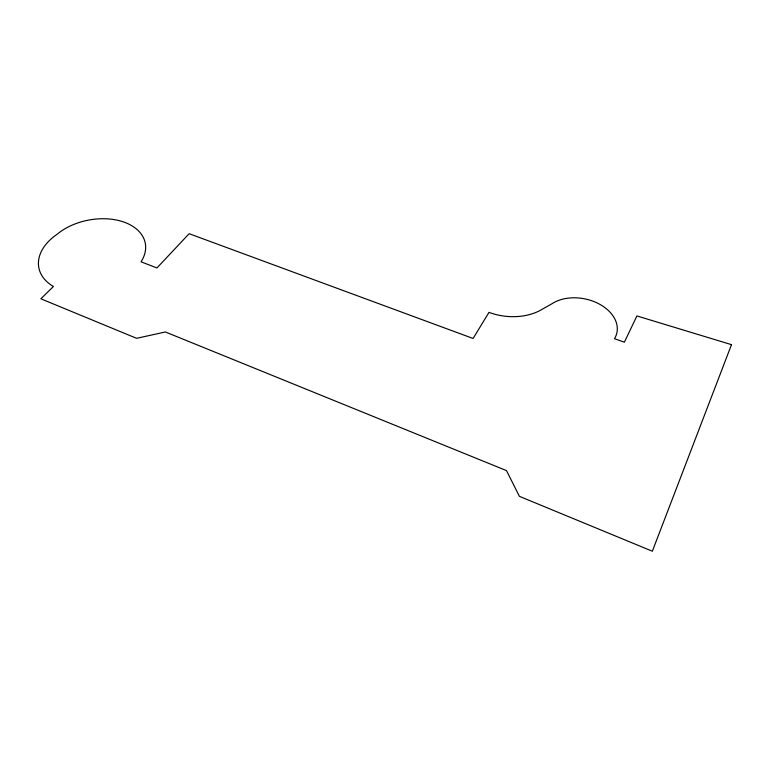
<?xml version="1.0" encoding="UTF-8"?>
<svg xmlns="http://www.w3.org/2000/svg" width="770" height="770" viewBox="0 0 770 770"><rect width="100%" height="100%" fill="white"/><g stroke="black" fill="none" stroke-linecap="round" stroke-linejoin="round"><path stroke-width="1.16" d="M731.5 344.652L652.354 551.224L519.404 496.342L506.496 470.605L165.386 331.976L136.598 338.319L40.877 298.808L53.428 286.469A54.362 35.324 -10.9 0 1 57.009 234.35A51.417 33.312 -10.7 0 1 122.767 221.683A51.417 33.312 -10.7 0 1 141.035 261.819L156.945 267.95L189.141 233.695L473.088 338.473L488.989 312.36A48.337 33.187 7.3 0 0 541.56 309.627L551.859 303.813A38.182 26.623 11.4 0 1 599.897 304.381A38.182 26.623 11.4 0 1 614.489 338.704L624.393 342.198L636.906 315.931L731.5 344.652"/></g></svg>
